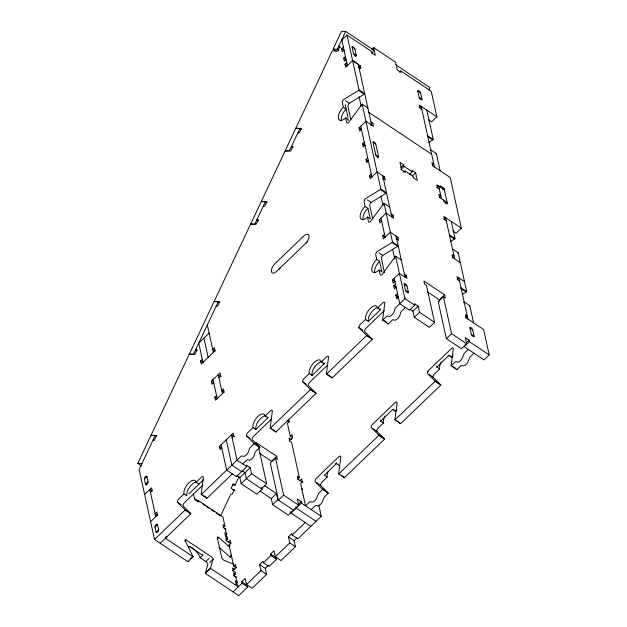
<?xml version="1.0" encoding="UTF-8"?>
<svg xmlns="http://www.w3.org/2000/svg" width="627" height="627" viewBox="0 0 627 627"><rect width="100%" height="100%" fill="white"/><g stroke="black" fill="none" stroke-linecap="round" stroke-linejoin="round"><path stroke-width="0.94" d="M232.311 473.894L206.871 498.347L201.22 494.57A2.579 1.238 -56.3 0 1 201.196 494.068L203.375 477.139A2.579 1.238 -56.3 0 0 201.635 477.006L196.118 482.273A9.037 4.326 -56.3 0 0 188.892 482.774A9.037 4.326 -56.3 0 0 184.001 493.919L178.805 498.912A2.579 1.238 -56.3 0 0 177.41 502.102L184.981 509.649A2.579 1.238 -56.3 0 1 185.145 510.017L190.804 513.795L160.175 543.233M327.278 365.416L309.691 382.321A2.579 1.238 -56.3 0 0 308.296 385.503L315.859 393.058A2.579 1.23 -56.3 0 1 316.032 393.419L275.864 432.027L270.206 428.257A2.594 1.238 -56.3 0 1 270.182 427.747L272.369 410.826A2.579 1.238 -56.3 0 0 270.621 410.693L265.111 415.96A9.037 4.326 -56.3 0 0 257.877 416.461A9.037 4.326 -56.3 0 0 252.994 427.606L247.798 432.599A2.579 1.238 -56.3 0 0 246.403 435.789L253.966 443.336A2.579 1.238 -56.3 0 1 254.139 443.704L259.79 447.474L256.145 450.985A2.579 1.238 -56.3 0 0 254.734 453.572A5.165 2.469 -56.3 0 1 251.913 458.737A5.165 2.469 -56.3 0 1 248.206 459.85A2.579 1.238 -56.3 0 0 246.348 460.398L242.696 463.909M384.218 310.686L365.925 328.266A2.579 1.238 -56.3 0 0 364.53 331.448L372.101 339.003A2.579 1.238 -56.3 0 1 372.266 339.364L332.098 377.971L326.448 374.201A2.594 1.238 -56.3 0 1 326.424 373.692L328.603 356.771A2.579 1.238 -56.3 0 0 326.863 356.638L321.345 361.904A9.037 4.326 -56.3 0 0 314.119 362.406A9.037 4.326 -56.3 0 0 309.229 373.551L304.032 378.543A2.579 1.238 -56.3 0 0 302.637 381.733L310.208 389.281A2.579 1.23 -56.3 0 1 310.373 389.649L316.032 393.419M318.79 505.064L321.275 516.327L297.903 538.797L292.245 535.019L291.908 533.499L288.444 536.83L294.102 540.599L295.442 546.681L281.014 560.554L275.355 556.776L274.023 550.694L270.558 554.025L276.217 557.795L276.546 559.315L269.046 566.526L263.387 562.756L263.058 561.236L259.594 564.559L265.252 568.336L266.585 574.418L252.156 588.291L246.505 584.513L245.165 578.431L241.701 581.754L247.359 585.532L247.696 587.052L238.746 595.65L205.39 573.391A2.571 0.94 46.1 0 1 205.366 573.007L207.898 564.018A2.586 0.948 46.1 0 0 205.766 561.533L200.115 557.764A9.044 3.323 46.1 0 0 198.837 554.824A9.037 3.315 46.1 0 0 188.445 546.446M205.39 573.391L210.578 568.399A2.571 0.94 46.1 0 1 210.562 568.015L213.094 559.025A2.586 0.948 46.1 0 0 210.962 556.541L186.446 540.192A2.586 0.948 46.1 0 0 184.871 540.2L193.077 556.721L187.881 561.714L154.516 539.463L139.147 469.552L155.23 435.436L156.484 436.274M328.117 471.622L327.537 473.15A9.068 4.342 -56.3 0 0 327.161 477.092L321.972 482.085A2.594 1.238 -56.3 0 0 321.079 483.245L320.577 485.267L328.313 493.183L324.159 497.258L322.309 501.968A5.157 2.469 -56.3 0 1 317.387 505.887L316.384 505.386A2.571 1.23 -56.3 0 0 314.864 506.114L311.211 509.618M141.678 466.002L137.799 463.408L332.294 50.85L337.922 50.92L340.046 46.406L338.635 46.39L340.21 47.44M336.338 51.289L333.102 49.125L341.488 31.35L345.704 31.397L373.676 50.066L372.046 53.53M219.912 302.739L218.298 301.658L193.492 354.271L189.276 354.216L194.903 354.279L197.027 349.772L195.624 349.756L197.191 350.799M289.353 150.935L299.98 128.394L301.595 129.468M333.102 49.125L337.326 49.18L345.704 31.397M232.303 485.039L235.117 485.071L239.099 476.614M221.01 514.994L230.861 494.084L232.272 494.1L234.396 489.593L232.523 489.569M428.743 90.131L429.934 87.592L395.676 64.738M427.896 371.356L427.489 372.281A2.602 1.246 -56.3 0 0 427.395 373.378L435.013 381.012A2.602 1.246 -56.3 0 1 435.13 381.302L440.781 385.072L400.622 423.68L394.963 419.91L397.126 402.479L396.382 401.891A2.586 1.238 -56.3 0 0 395.057 402.62L372.556 424.252A2.594 1.238 -56.3 0 0 371.654 425.412L371.255 426.336A2.516 1.207 -56.3 0 0 371.153 427.434L378.779 435.067A2.602 1.246 -56.3 0 1 378.888 435.357L384.547 439.127L344.38 477.735L338.721 473.965A2.579 1.23 -56.3 0 1 338.698 473.463L340.884 456.534L339.826 456.009A2.594 1.238 -56.3 0 0 338.823 456.675L316.314 478.307A2.594 1.238 -56.3 0 0 315.42 479.467L314.919 481.497L322.654 489.413L328.313 493.183M463.659 302.457L463.776 302.316A2.602 1.246 -56.3 0 1 464.145 301.916L469.803 305.686L473.573 322.85M469.317 306.227L469.435 306.086A2.602 1.246 -56.3 0 1 469.803 305.694M341.809 40.065L347.005 35.073L371.208 51.218L371.537 52.739L375.314 55.254L373.621 47.574L371.678 49.447M344.027 50.129L342.295 51.79L341.621 48.749L343.353 47.088M346.088 59.51L344.356 61.172L343.682 58.131L345.414 56.461M371.615 125.047L358.276 64.393L352.625 60.623L345.696 67.277L345.03 64.236L346.762 62.567M355.117 56.359L356.269 55.247L353.44 53.358M358.221 67.52L360.164 65.655L352.625 60.623M399.454 72.176L400.747 70.929L431.235 91.268L436.854 116.81L431.658 121.803L428.46 119.671M361.434 129.303L359.702 130.972L359.036 127.932L365.956 121.27L373.504 126.301L372.83 123.26L370.949 122.006M370.729 125.282L372.83 123.26M364.945 145.276L363.213 146.937L362.547 143.896L364.271 142.235M419.753 107.656L421.14 106.324L434.472 166.978M368.402 160.99L366.67 162.659L365.996 159.619L367.728 157.949M377.43 157.839L378.583 156.734L375.792 144.061A1.936 0.713 46.1 0 0 374.131 141.976A1.936 0.713 46.1 0 0 372.963 142.172L375.753 154.845A1.936 0.713 46.1 0 0 377.415 156.93A1.936 0.713 46.1 0 0 378.583 156.734L375.753 154.845M383.434 178.789L385.315 180.043L384.649 177.002L377.101 171.97L370.181 178.624L369.507 175.584L371.239 173.922M209.128 333.172L198.735 343.149L202.96 362.359M307.348 241.787L276.617 271.326A6.458 3.088 -56.3 0 1 271.452 271.679A6.458 3.088 -56.3 0 1 274.947 263.716L303.797 235.987A6.458 3.088 -56.3 0 1 308.962 235.627A6.458 3.088 -56.3 0 1 305.467 243.589M382.548 179.024L384.649 177.002M401.115 167.338L403.71 164.846L399.94 162.33L401.609 169.933L405.379 172.449L405.05 170.928L403.749 172.174M215.194 351.01L212.678 349.333L214.41 347.671L215.077 350.712L201.228 364.021L200.562 360.98L202.294 359.318M400.794 169.486L404.047 166.367L403.71 164.846M409.619 174.314L412.213 171.814L411.884 170.293L415.654 172.809L417.323 180.419L413.554 177.903L413.217 176.375L405.05 170.928M412.409 175.928L415.654 172.809M432.505 165.183L433.806 163.937L431.917 162.683L432.591 165.724L450.186 177.465L461.339 228.165L456.142 233.158L452.945 231.018M213.705 382.619L211.973 384.28L211.307 381.24L219.959 372.916L220.626 375.957L218.901 377.626M381.639 221.198L379.907 222.859L379.233 219.818L386.161 213.164L393.701 218.196L393.035 215.155L391.146 213.893M391.734 216.401L393.035 215.155M224.168 392.173L221.739 390.55L223.471 388.889L224.137 391.93L215.484 400.253L214.818 397.212L216.55 395.543M396.664 238.989L398.553 240.251L397.886 237.21L390.339 232.178L383.418 238.832L382.744 235.791L384.476 234.13M436.58 187.99L438.657 185.992L441.439 198.665M442.678 189.495L443.979 188.241L440.209 185.725L440.538 187.254M144.39 479.083L146.984 476.591L148.097 481.661A1.936 0.925 -56.3 0 1 147.055 484.044A1.936 0.925 -56.3 0 1 145.503 484.154L144.39 479.083A1.936 0.925 -56.3 0 1 145.433 476.7A1.936 0.925 -56.3 0 1 146.984 476.591M439.472 196.87L440.773 195.624L438.884 194.37L439.558 197.411L447.098 202.443L445.711 203.775M395.935 239.083L397.886 237.21M148.097 481.661L145.503 484.154L146.922 485.094M144.633 494.507L151.562 487.853L152.228 490.894L150.496 492.556M443.892 219.34L445.625 217.679L454.677 258.873M221.746 447.811L220.014 449.481L219.348 446.44L233.197 433.124L233.863 436.165L232.131 437.826M394.869 281.405L393.145 283.067L392.471 280.026L399.399 273.372L406.939 278.404L406.272 275.363L404.384 274.101M396.17 287.221L394.422 288.898L393.756 285.857L395.488 284.196M404.971 276.609L406.272 275.363M150.613 521.719L157.542 515.065L156.875 512.024L155.143 513.685L157.659 515.363M365.463 319.496L368.292 321.385L380.409 309.738L377.587 307.849A9.037 4.326 -56.3 0 0 370.353 308.351A9.037 4.326 -56.3 0 0 365.463 319.496L360.274 324.488A2.579 1.238 -56.3 0 0 358.871 327.678L366.442 335.226A2.579 1.238 -56.3 0 1 366.607 335.594L372.266 339.364M188.852 493.872L203.493 479.796M252.994 427.606L255.816 429.495L267.941 417.848A9.037 4.326 -56.3 0 0 267.666 417.049M309.229 373.551L312.058 375.44L324.175 363.793A9.037 4.326 -56.3 0 0 323.9 362.994M397.432 298.907L396.483 298.28L395.817 295.239L397.565 293.554M154.94 527.072L157.534 524.58L158.655 529.65A1.936 0.925 -56.3 0 1 157.604 532.041A1.936 0.925 -56.3 0 1 156.052 532.151L154.94 527.072A1.936 0.925 -56.3 0 1 155.99 524.689A1.936 0.925 -56.3 0 1 157.534 524.58M396.483 298.28L398.216 296.61M202.748 485.11L184.463 502.689A2.579 1.238 -56.3 0 0 183.068 505.871L190.632 513.427A2.579 1.238 -56.3 0 1 190.804 513.795M271.742 418.797L253.457 436.376A2.579 1.238 -56.3 0 0 252.054 439.558L259.625 447.114A2.579 1.238 -56.3 0 1 259.79 447.474M156.052 532.143L158.655 529.65M154.516 539.463L185.145 510.017M201.22 494.57L240.69 456.628A2.579 1.238 -56.3 0 1 242.547 456.072A5.165 2.469 -56.3 0 0 246.254 454.959A5.165 2.469 -56.3 0 0 249.076 449.794A2.579 1.238 -56.3 0 1 250.487 447.216L254.139 443.704M270.206 428.257L310.373 389.649M326.448 374.201L366.607 335.594M405.434 307.489L401.782 310.992A2.579 1.238 -56.3 0 0 400.371 313.578A5.165 2.469 -56.3 0 1 397.557 318.743A5.165 2.469 -56.3 0 1 393.842 319.856A2.579 1.238 -56.3 0 0 391.993 320.405L388.34 323.916L382.682 320.146L386.334 316.635A2.579 1.238 -56.3 0 1 388.191 316.079A5.165 2.469 -56.3 0 0 391.899 314.973A5.165 2.469 -56.3 0 0 394.72 309.801A2.579 1.238 -56.3 0 1 396.123 307.222L404.971 298.718L395.621 256.208A2.579 1.23 -56.3 0 0 395.143 256.749L382.156 274.422A2.579 1.238 -56.3 0 1 380.087 274.563L379.084 270.002A9.037 4.326 -56.3 0 1 371.858 270.503A9.037 4.326 -56.3 0 1 376.741 259.359L375.706 254.491A2.579 1.238 -56.3 0 1 377.14 251.607L392.008 242.5A2.594 1.238 -56.3 0 0 392.518 242.093L383.983 203.25A2.579 1.238 -56.3 0 0 383.497 203.791L370.51 221.464A2.579 1.238 -56.3 0 1 368.441 221.613L367.438 217.044A9.037 4.326 -56.3 0 1 360.212 217.545A9.037 4.326 -56.3 0 1 365.102 206.401L364.068 201.533A2.579 1.238 -56.3 0 1 365.494 198.649L380.37 189.542A2.594 1.238 -56.3 0 0 380.879 189.135L362.187 104.113A2.579 1.238 -56.3 0 0 361.701 104.646L348.714 122.328A2.579 1.238 -56.3 0 1 346.645 122.469L345.642 117.907A9.037 4.326 -56.3 0 1 338.415 118.409A9.037 4.326 -56.3 0 1 343.306 107.256L342.271 102.389A2.579 1.238 -56.3 0 1 343.698 99.513L358.573 90.406A2.579 1.238 -56.3 0 0 359.083 89.99L347.005 35.073M197.223 501.239L198.085 500.409L222.914 516.977L224.889 525.967L223.04 527.746M452.059 257.705L454.011 255.832L452.122 254.57L452.788 257.611L460.336 262.642M261.451 488.77L266.647 483.778L251.56 473.714L250.22 467.632L246.45 465.116L246.779 466.637L236.395 476.622L226.653 470.125L221.08 444.77M409.94 309.197L412.958 311.204L414.298 317.293L429.385 327.357L434.574 322.364L419.487 312.301L418.154 306.211L414.376 303.695L414.713 305.216L409.517 310.208L399.775 303.711L394.203 278.364M261.694 487.453L262.078 489.193L256.89 494.186L241.168 483.699L239.835 477.617L250.22 467.632M412.958 311.204L418.154 306.211M292.613 437.834L290.262 436.259L291.986 434.597L292.66 437.638L289.196 440.969M241.168 483.699L251.56 473.714M414.298 317.293L419.487 312.301M457.13 279.548L458.862 277.886L467.914 319.08M185.067 541.516L186.446 540.192M256.451 444.755L255.949 442.466L276.695 456.307L271.499 461.3L259.531 453.313M439.77 301.407L439.433 299.878L444.629 294.886L423.883 281.053L424.55 284.094L426.438 285.348L434.574 322.364M275.48 458.094L270.284 463.087L278.419 500.095L283.616 495.103L275.48 458.094L277.361 459.348L276.695 456.307M444.629 294.886L445.295 297.935L443.407 296.673L438.218 301.665L446.353 338.674L461.441 348.737L466.637 343.745L465.297 337.663L469.067 340.179L469.404 341.699L489.201 354.913L484.013 359.906L464.207 346.692L469.404 341.699M188.21 547.708L189.511 546.462L202.709 555.263L200.115 557.764M190.302 558.728L192.897 556.235M217.099 539.087L218.831 537.417L229.576 547.026M225.877 540.678L227.734 538.891L227.342 537.12L225.461 535.858L224.787 532.817L227.052 534.329M205.774 561.533L209.23 558.21M321.275 516.327L301.469 503.12L301.132 501.6L297.363 499.084L298.703 505.166L288.318 515.151L272.604 504.664L271.264 498.583L276.452 493.59L264.672 485.729M228.056 542.269L230.133 540.27L230.807 543.311L229.074 544.973L233.714 566.095L236.23 567.772M209.724 562.654L213.18 559.323M297.363 479.326L299.314 477.453L291.594 442.341L289.705 441.087L289.039 438.046L291.304 439.551M465.297 317.905L467.248 316.039L465.359 314.778L466.026 317.818L483.629 329.559L489.201 354.913M272.604 504.664L277.792 499.68L276.452 493.59M446.353 338.674L451.55 333.682L443.407 296.673M299.635 480.831L301.712 478.832L302.386 481.873L300.654 483.535L305.561 505.848L309.205 502.337A2.571 1.23 -56.3 0 1 310.733 501.616L311.729 502.117A5.157 2.469 -56.3 0 0 316.651 498.191L318.508 493.48L322.654 489.413M205.366 573.007L210.562 568.015M219.003 547.214L229.748 556.823L231.606 555.036M231.167 556.408L230.305 557.246A2.579 0.948 46.1 0 1 229.748 556.823M336.182 462.757A8.958 4.287 -56.3 0 1 336.456 463.557L324.339 475.203L327.161 477.092M384.547 439.127A2.602 1.246 -56.3 0 0 384.437 438.837L376.811 431.211A2.516 1.207 -56.3 0 1 376.913 430.106L377.313 429.189A2.594 1.238 -56.3 0 1 378.206 428.029L383.403 423.037L380.573 421.148L392.69 409.502L395.519 411.383L396.899 410.066M440.781 385.072A2.602 1.246 -56.3 0 0 440.671 384.782L433.045 377.156A2.602 1.246 -56.3 0 1 433.147 376.051L433.555 375.134A2.594 1.238 -56.3 0 1 434.448 373.974L439.637 368.982L436.807 367.093L448.932 355.446L451.761 357.327L453.141 356.011M233.714 566.095L235.446 564.433L236.113 567.474L232.656 570.805M297.888 504.719L301.132 501.6M466.472 342.679L469.067 340.179M310.882 526.312L291.085 513.105L301.469 503.12M338.721 473.965L378.888 435.357M394.963 419.91L435.13 381.302M473.949 353.189L469.803 357.265L467.946 361.975A5.157 2.469 -56.3 0 1 463.024 365.894L462.028 365.392A2.571 1.23 -56.3 0 0 460.508 366.121L456.856 369.624L451.197 365.854L454.849 362.343A2.571 1.23 -56.3 0 1 456.37 361.622L457.373 362.124A5.157 2.469 -56.3 0 0 462.287 358.197L464.145 353.487L468.298 349.419M233.338 575.978L235.446 573.956L235.054 572.185L233.166 570.931L232.499 567.89L234.764 569.394M233.095 591.872L242.038 583.275L241.701 581.754M263.387 562.756L270.888 555.546L270.558 554.025M292.245 535.019L305.224 522.542M246.505 584.513L260.926 570.648L259.594 564.559M275.355 556.776L289.784 542.911L288.444 536.83M265.252 568.336L268.709 565.005M294.102 540.599L296.877 537.935M377.587 307.849L383.097 302.582A2.579 1.238 -56.3 0 1 384.845 302.716L382.658 319.637A2.594 1.238 -56.3 0 0 382.682 320.146M224.247 528.906L224.505 528.733A1.944 0.933 -56.3 0 1 225.211 528.585L226.598 534.902A1.944 0.933 -56.3 0 1 226.088 535.928L225.861 536.218A1.944 0.933 -56.3 0 1 225.626 536.469M234.804 576.895L235.054 576.722A1.944 0.933 -56.3 0 1 235.76 576.574L237.155 582.898A1.944 0.933 -56.3 0 1 236.638 583.917L236.41 584.215A1.944 0.933 -56.3 0 1 236.175 584.458M350.854 119.655L347.954 106.472A2.579 1.238 -56.3 0 1 349.357 103.283L364.224 94.175A2.579 1.238 -56.3 0 0 364.734 93.768L359.083 89.99M429.025 142.164L432.748 139.884A2.594 1.238 -56.3 0 0 433.257 139.468L426.799 110.101M372.65 218.792L369.758 205.609A2.579 1.238 -56.3 0 1 371.153 202.427L386.028 193.32A2.594 1.238 -56.3 0 0 386.538 192.904L380.879 189.135M384.5 272.69L381.396 258.567A2.579 1.238 -56.3 0 1 382.791 255.385L397.667 246.278A2.594 1.238 -56.3 0 0 398.176 245.862L392.518 242.093M450.821 241.301L454.544 239.028A2.594 1.238 -56.3 0 0 455.053 238.613L451.275 221.449M462.467 294.259L466.182 291.986A2.594 1.238 -56.3 0 0 466.692 291.571L458.157 252.736L452.498 248.958M218.298 301.658L214.073 301.611L219.701 301.673L217.577 306.188L216.174 306.164M295.756 128.339L301.391 128.41L299.259 132.916L297.856 132.9M261.232 201.573L266.867 201.643L264.735 206.15L263.332 206.134M155.23 435.436L151.005 435.389L156.632 435.452L154.508 439.966L153.106 439.942L154.046 440.577M142.015 463.463L137.799 463.408M296.814 128.355L298.922 128.378M286.186 150.895L285.136 150.888L290.763 150.95L292.887 146.444L291.477 146.428L293.052 147.478M287.244 150.911L288.295 150.927M262.29 201.588L264.398 201.612M450.084 355.352L449.151 355.274A9.068 4.342 -56.3 0 0 448.086 355.493M392.917 409.329L393.85 409.407M233.628 564.253L223.847 560.232A2.586 0.948 46.1 0 1 221.715 557.756L217.248 537.425A2.586 0.948 46.1 0 1 218.831 537.417M373.621 47.574L395.621 62.253L397.314 69.934L401.084 72.45L400.747 70.929M342.695 40.418L341.754 39.791L347.429 65.608M417.778 91.048L420.607 92.937L422.002 99.27A1.936 0.713 46.1 0 1 420.835 99.474A1.936 0.713 46.1 0 1 419.173 97.389L417.778 91.048A1.936 0.713 46.1 0 1 418.946 90.852A1.936 0.713 46.1 0 1 420.607 92.937M419.173 97.389L422.002 99.27M341.621 48.749L344.137 50.426M337.326 49.18L338.941 50.254M436.854 116.81L419.251 105.07L419.918 108.11L421.806 109.372M358.95 67.434L360.831 68.696L360.164 65.655M343.682 58.131L346.198 59.808M345.03 64.236L347.538 65.913M433.257 139.468L427.598 135.698A2.594 1.238 -56.3 0 1 427.34 135.926M358.573 90.406L363.284 93.548M428.029 136.741L432.748 139.884M362.187 104.113L367.845 107.883A2.579 1.238 -56.3 0 0 367.594 108.142M440.13 170.756L436.361 153.591L430.702 149.822A2.602 1.246 -56.3 0 0 430.451 150.08M368.825 112.374L431.689 154.305M345.579 100.767L349.357 103.283M343.306 107.256L346.135 109.145A9.037 4.326 -56.3 0 0 341.37 120.745M345.642 117.907L348.471 119.796A9.037 4.326 -56.3 0 1 347.922 120.298M359.036 127.932L361.544 129.609M372.963 142.172L375.792 144.061M444.316 189.762L436.768 184.73L437.434 187.779L439.323 189.033M404.047 166.367L412.213 171.814M362.547 143.896L365.055 145.574M365.996 159.619L368.511 161.296M461.339 228.165L443.736 216.417L444.402 219.466L446.291 220.72M369.507 175.584L372.023 177.261M449.394 234.843L455.053 238.613M380.37 189.542L385.08 192.693M449.825 235.877L454.544 239.028M383.983 203.25L389.641 207.028A2.579 1.238 -56.3 0 0 389.391 207.286M367.383 199.911L371.153 202.427M365.102 206.401L367.931 208.289L370.267 218.933L367.438 217.044M379.233 219.818L381.749 221.496M464.513 281.656L456.973 276.625L457.639 279.666L459.528 280.927M466.692 291.571L461.041 287.793A2.594 1.238 -56.3 0 1 460.531 288.208M382.744 235.791L385.26 237.468M392.008 242.5L396.726 245.643M461.472 288.835L466.182 291.986M395.621 256.208L401.28 259.986M379.022 252.869L382.791 255.385M427.465 291.9L439.433 299.878M376.741 259.359L379.57 261.247L381.914 271.891L379.084 270.002M404.18 284.133L407.009 286.014L408.396 292.354A1.936 0.713 45.8 0 1 407.221 292.543A1.936 0.713 45.8 0 1 405.559 290.458L404.18 284.133A1.936 0.705 46.4 0 1 405.324 283.921A1.936 0.705 46.4 0 1 406.994 286.006M469.866 327.952L472.695 329.833L474.09 336.174A1.936 0.713 46.1 0 1 472.923 336.37A1.936 0.713 46.1 0 1 471.261 334.285L469.866 327.952A1.936 0.713 46.1 0 1 471.026 327.756A1.936 0.713 46.1 0 1 472.695 329.833M392.471 280.026L394.986 281.703M405.567 290.466L408.396 292.354M471.261 334.285L474.09 336.174M393.756 285.857L396.272 287.534M267.071 202.701L265.456 201.628L254.828 224.168L250.604 224.121L256.231 224.184L258.363 219.677L256.952 219.662L258.528 220.712M404.971 298.718L414.713 305.216M395.817 295.239L398.333 296.916M451.55 333.682L466.637 343.745M383.442 320.162L386.585 322.262M452.906 366.497L455.265 368.073M358.871 327.678L362.649 330.194M429.276 374.64L433.045 377.156M367.383 335.853L372.101 339.003M434.958 380.934L439.676 384.077M321.345 361.904L324.175 363.793M326.424 373.692L331.134 376.843M396.664 420.56L400.622 423.68M302.637 381.733L306.407 384.249M373.041 428.696L376.811 431.211M311.149 389.916L315.859 393.058M378.724 434.989L383.434 438.132M200.562 360.98L203.07 362.657M221.245 376.592L218.227 374.585L222.413 393.591M287.119 420.545L289.384 422.049M265.111 415.96L267.941 417.848M336.456 463.557L339.285 465.446M211.307 381.24L213.729 382.854M270.182 427.747L271.13 428.382M272.541 429.323L274.9 430.898M341.997 475.658L344.356 477.233A2.579 1.23 -56.3 0 0 344.38 477.735M214.818 397.212L217.24 398.827M246.403 435.789L250.173 438.304M316.8 482.751L320.577 485.267M254.907 443.971L259.625 447.114M322.49 489.044L327.2 492.187M299.314 477.453L297.425 476.199L298.099 479.24L302.896 482.437M234.482 436.8L231.465 434.785L237.037 460.14L246.779 466.637M219.348 446.44L221.864 448.117M283.616 495.103L298.703 505.166M242.006 470.611L245.024 472.625L246.364 478.707L262.078 489.193M241.591 471.629L231.841 465.132L226.269 439.778M316.079 521.319L296.273 508.113L295.944 506.592M277.792 499.68L293.507 510.159M236.818 475.603L239.835 477.617M260.26 491.247L271.264 498.583M235.117 485.071L233.228 483.809L231.104 488.315L234.874 490.831M289.784 542.911L295.442 546.681M196.118 482.273L198.947 484.162A9.037 4.326 -56.3 0 0 198.822 483.707M201.196 494.068L202.137 494.695M203.548 495.636L205.907 497.211M194.331 498.355L199.778 501.992M202.889 504.069L205.225 505.628M206.785 506.663L209.12 508.223M211.456 509.782L214.567 511.859M216.127 512.902L220.798 516.013M184.001 493.919L186.83 495.808A9.037 4.326 -56.3 0 1 189.487 487.297A9.037 4.326 -56.3 0 1 196.345 482.1M270.888 555.546L276.546 559.315M224.889 525.967L223.008 524.705L223.674 527.746L225.939 529.259M177.41 502.102L181.179 504.617M185.921 510.284L190.632 513.427M227.734 538.891L225.845 537.637L226.519 540.678L231.042 543.695M152.095 491.027L149.829 489.515L155.809 516.726M229.074 544.973L230.015 545.608M260.926 570.648L266.585 574.418M235.446 573.956L233.557 572.694L234.224 575.743L236.489 577.248M242.038 583.275L247.696 587.052M237.602 582.318L235.344 580.806L236.011 583.855L237.892 585.109L238.284 586.88L210.578 568.399M165.606 536.884L166.86 537.723L166.531 536.203M165.371 538.24L193.077 556.721M187.708 561.228L187.881 561.714M443.979 188.241L447.435 203.963L443.657 201.447L443.328 199.927M382.76 175.748L391.82 216.942M395.998 235.948L405.058 277.142M359.099 96.73L361.16 106.104M380.973 196.243L383.05 205.68M392.721 249.648L394.791 259.084M360.76 126.262L371.913 176.963M380.965 218.157L385.15 237.171M345.132 104.584L348.079 118.017M288.647 419.385L289.149 421.665L287.417 423.335L290.262 436.259M290.748 511.585L291.085 513.105M258.716 447.717L266.647 483.778M207.318 324.951L213.345 352.382M203.932 338.157L208.156 357.374M213.039 379.578L217.216 398.584M198.085 500.409L198.422 501.929L194.652 499.413L193.398 493.715M202.576 554.77A9.084 3.339 46.1 0 1 202.709 555.263M303.695 496.482A1.936 0.713 46.1 0 1 303.327 495.706M301.932 489.366A1.936 0.713 46.1 0 1 302.59 488.903M388.34 323.916A2.594 1.238 -56.3 0 1 388.317 323.414M380.134 308.939A9.037 4.326 -56.3 0 1 380.409 309.738M368.292 321.385A9.037 4.326 -56.3 0 1 371.278 312.418A9.037 4.326 -56.3 0 1 378.418 307.692M332.098 377.971A2.594 1.238 -56.3 0 1 332.075 377.47M312.058 375.44A9.037 4.326 -56.3 0 1 315.044 366.474A9.037 4.326 -56.3 0 1 322.176 361.748M275.864 432.027A2.594 1.238 -56.3 0 1 275.833 431.658M255.816 429.495A9.037 4.326 -56.3 0 1 258.802 420.529A9.037 4.326 -56.3 0 1 265.942 415.803M206.871 498.347A2.579 1.238 -56.3 0 1 206.847 497.838M279.007 269.375A6.458 3.088 -56.3 0 1 280.598 267.494M363.158 219.858A9.037 4.326 -56.3 0 1 367.931 208.289M374.797 272.808A9.037 4.326 -56.3 0 1 379.57 261.247M352.092 47.229A1.936 0.713 46.1 0 1 353.252 47.033A1.936 0.713 46.1 0 1 354.921 49.118M435.992 153.991A2.602 1.246 -56.3 0 1 436.361 153.591M457.906 252.994A2.602 1.246 -56.3 0 1 458.157 252.736M456.856 369.624A2.579 1.23 -56.3 0 1 456.832 369.123M451.197 365.854A2.579 1.23 -56.3 0 1 451.174 365.345L453.36 348.424A2.602 1.246 -56.3 0 0 452.898 347.86A2.586 1.238 -56.3 0 0 451.957 348.063L428.79 370.196A2.602 1.246 -56.3 0 0 427.904 371.341M439.637 368.982A8.99 4.303 -56.3 0 1 440.013 365.039A9.068 4.342 -56.3 0 1 441.322 361.991M436.807 367.093A8.958 4.287 -56.3 0 1 436.698 366.137M451.416 356.402A9.068 4.342 -56.3 0 1 451.761 357.327M383.403 423.037A8.99 4.303 -56.3 0 1 383.771 419.095A9.029 4.318 -56.3 0 1 385.119 416.022M380.573 421.148A8.958 4.287 -56.3 0 1 380.464 420.192M395.175 410.458A9.068 4.342 -56.3 0 1 395.519 411.383M335.649 463.565A9.068 4.342 -56.3 0 1 336.715 463.345M354.874 48.906L352.045 47.025L353.487 53.569A1.936 0.713 46.1 0 0 355.148 55.654A1.936 0.713 46.1 0 0 356.316 55.45L354.874 48.906"/></g></svg>
